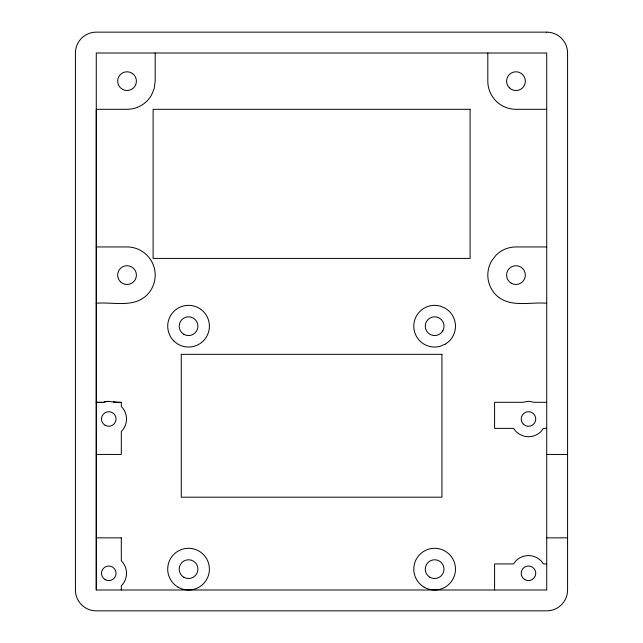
<?xml version="1.0" encoding="UTF-8"?>
<svg xmlns="http://www.w3.org/2000/svg" width="643" height="643" viewBox="0 0 643 643"><rect width="100%" height="100%" fill="white"/><g stroke="black" fill="none" stroke-linecap="round" stroke-linejoin="round"><path stroke-width="0.96" d="M96.273 589.993L96.273 53.007L546.727 53.007L546.727 589.993L96.273 589.993L96.273 109.31L127.033 109.31A28.155 28.155 0 0 0 151.418 95.236L154.232 88.445L155.188 81.155L155.188 53.007M121.302 589.993L121.318 585.845A17.723 17.723 0 0 0 121.318 560.776L121.294 537.861M103.145 402.405L96.273 402.309L103.145 402.405C109.005 399.576 115.193 403.667 121.302 402.309L121.326 406.456A17.723 17.723 0 0 1 121.326 431.525L121.302 454.448L96.273 454.44M104.206 401.971L108.788 401.361M96.257 246.944L127.033 246.944A28.155 28.155 0 0 1 146.942 295.008C133.463 308.238 112.927 301.728 96.257 303.255L96.273 303.255M546.727 109.31L515.967 109.31A28.155 28.155 0 0 1 487.812 81.155L487.812 53.007M546.727 246.944L515.967 246.944A28.155 28.155 0 0 0 496.058 255.191L491.582 261.026A28.155 28.155 0 0 0 496.058 295.008C509.529 308.23 530.057 301.728 546.727 303.255M113.369 401.867L121.294 402.309M546.727 402.309L534.124 402.309L528.474 401.264L522.831 402.309L494.588 402.309L494.588 428.375L513.524 428.375L515.943 431.525L519.616 434.346L523.892 436.115A17.723 17.723 0 0 0 541.012 431.525L543.431 428.375L546.727 428.375M546.727 454.448L567.576 454.448M96.273 537.861L121.302 537.861M546.727 537.861L567.576 537.861M546.727 563.927L543.431 563.927L541.012 560.776A17.723 17.723 0 0 0 515.943 560.776L513.524 563.927L494.588 563.927L494.588 589.993M442.762 330.888L441.267 332.825A9.388 9.388 0 0 1 427.997 332.825A9.388 9.388 0 0 1 427.997 319.555A9.388 9.388 0 0 1 441.267 319.555L442.762 321.5A9.388 9.388 0 0 1 442.762 330.888M445.06 344.254L440.029 346.336A20.857 20.857 0 0 1 413.779 326.194A20.857 20.857 0 0 1 440.029 306.052L445.06 308.134A20.857 20.857 0 0 1 445.06 344.254M546.727 32.15L96.273 32.15A20.857 20.857 0 0 0 75.424 53.007L75.424 589.993A20.857 20.857 0 0 0 96.273 610.85L546.727 610.85A20.857 20.857 0 0 0 567.576 589.993L567.576 53.007A20.857 20.857 0 0 0 546.727 32.15M470.081 109.31L153.106 109.31L153.106 258.414L470.081 258.414L470.081 109.31M441.934 354.341L181.254 354.341L181.254 497.192L441.934 497.192L441.934 354.341M424.203 587.204A20.857 20.857 0 0 0 455.485 569.143A20.857 20.857 0 0 0 424.203 551.083A20.857 20.857 0 0 0 424.203 587.204M178.127 587.204A20.857 20.857 0 0 0 209.409 569.143A20.857 20.857 0 0 0 178.127 551.083A20.857 20.857 0 0 0 178.127 587.204M120.402 281.738A9.388 9.388 0 0 0 136.099 277.527A9.388 9.388 0 0 0 124.605 266.033A9.388 9.388 0 0 0 120.402 281.738M183.866 334.32A9.388 9.388 0 0 0 197.94 326.194A9.388 9.388 0 0 0 183.866 318.068A9.388 9.388 0 0 0 183.866 334.32M173.811 340.935A20.857 20.857 0 0 0 208.702 331.587A20.857 20.857 0 0 0 183.159 306.052A20.857 20.857 0 0 0 173.811 340.935M511.273 283.225A9.388 9.388 0 0 0 525.347 275.1A9.388 9.388 0 0 0 511.273 266.974A9.388 9.388 0 0 0 511.273 283.225M429.942 577.269A9.388 9.388 0 0 0 444.016 569.143A9.388 9.388 0 0 0 429.942 561.017A9.388 9.388 0 0 0 429.942 577.269M183.866 577.269A9.388 9.388 0 0 0 197.94 569.143A9.388 9.388 0 0 0 183.866 561.017A9.388 9.388 0 0 0 183.866 577.269M122.347 89.281A9.388 9.388 0 0 0 136.42 81.155A9.388 9.388 0 0 0 122.347 73.029A9.388 9.388 0 0 0 122.347 89.281M509.328 87.794A9.388 9.388 0 0 0 525.026 83.582A9.388 9.388 0 0 0 513.532 72.096A9.388 9.388 0 0 0 509.328 87.794M105.139 425.312A7.298 7.298 0 0 0 116.086 418.995A7.298 7.298 0 0 0 105.139 412.669A7.298 7.298 0 0 0 105.139 425.312M105.139 579.632A7.298 7.298 0 0 0 116.086 573.315A7.298 7.298 0 0 0 105.139 566.989A7.298 7.298 0 0 0 105.139 579.632M524.825 579.632A7.298 7.298 0 0 0 535.772 573.315A7.298 7.298 0 0 0 524.825 566.989A7.298 7.298 0 0 0 524.825 579.632M523.314 424.155A7.298 7.298 0 0 0 535.531 420.884A7.298 7.298 0 0 0 526.585 411.946A7.298 7.298 0 0 0 523.314 424.155"/></g></svg>
